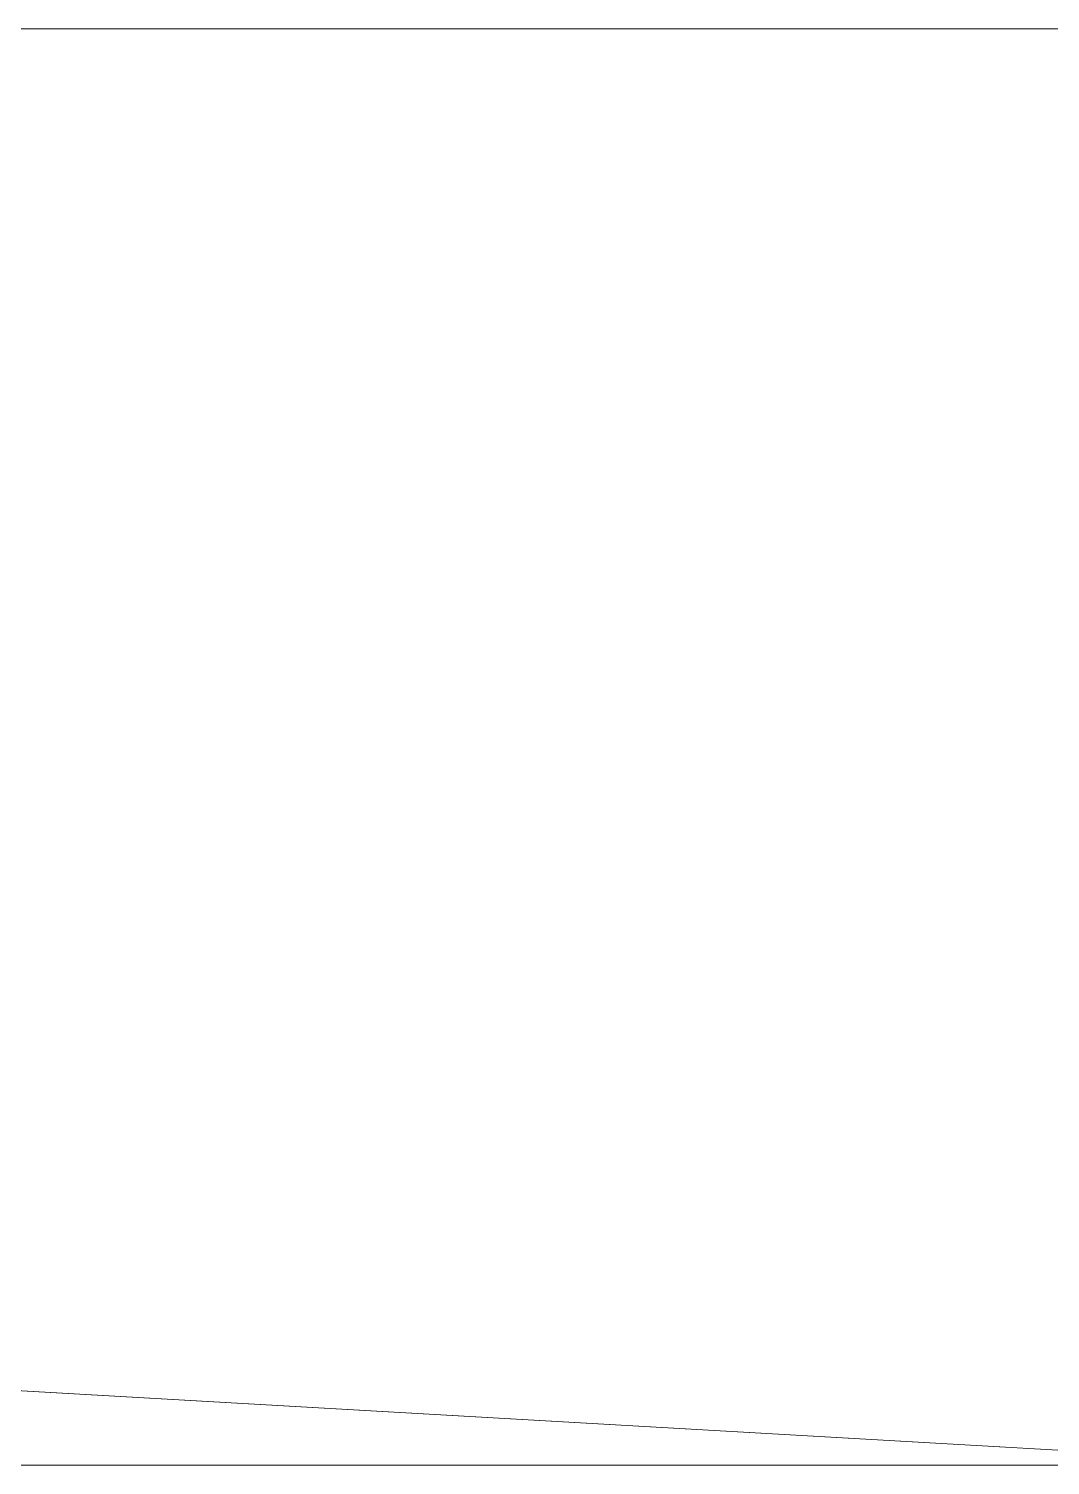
# Model space of a CAD drawing. Header units: millimetres. Extents: x 11098 to 33953, y -10594 to 3707.
# Drawn here: x 29025.6 to 29352.8, y -10506.9 to -10046.9 of the extents above; entities that cross this region are included whole.
import ezdxf

# ---------------------------------------------------------------- set-up
doc = ezdxf.new("R2010")
doc.units = ezdxf.units.MM
doc.layers.add('A-WALL', color=113, linetype='Continuous', lineweight=9)

msp = doc.modelspace()

# ---------------------------------------------------------------- meshes
at = {"layer": 'A-WALL'}
mesh = msp.add_polyface(dxfattribs=at)
corners = [(16150.63, -10046.88, 4000), (16610.63, -10046.88, 4000), (20953.23, -10046.88, 4000), (21413.23, -10046.88, 4000), (30544.04, -10046.88, 4000), (31004.04, -10046.88, 4000), (31004.04, -10046.88), (30544.04, -10046.88), (30323.8, -10046.88), (30323.8, -10046.88, 2135), (29438.8, -10046.88, 2135), (29438.8, -10046.88), (21413.23, -10046.88), (20953.23, -10046.88), (19073.8, -10046.88), (19073.8, -10046.88, 2135), (18188.8, -10046.88, 2135), (18188.8, -10046.88), (16610.63, -10046.88), (16150.63, -10046.88)]
mesh.append_faces([[corners[k] for k in face] for face in [(9, 6, 7, 8)]], dxfattribs={"vtx0": -1})
mesh.append_faces([[corners[k] for k in face] for face in [(3, 12, 13, 2)]], dxfattribs={"vtx0": -1, "vtx2": -1})
mesh.append_faces([[corners[k] for k in face] for face in [(5, 6, 9), (0, 1, 16, 19)]], dxfattribs={"vtx1": -1, "vtx2": -1})
mesh.append_faces([[corners[k] for k in face] for face in [(3, 4, 10, 12)]], dxfattribs={"vtx1": -1, "vtx2": -1, "vtx3": -1})
mesh.append_faces([[corners[k] for k in face] for face in [(4, 5, 9, 10), (1, 2, 15, 16)]], dxfattribs={"vtx1": -1, "vtx3": -1})
mesh.append_faces([[corners[k] for k in face] for face in [(10, 11, 12)]], dxfattribs={"vtx2": -1})
mesh.append_faces([[corners[k] for k in face] for face in [(13, 14, 15, 2)]], dxfattribs={"vtx2": -1, "vtx3": -1})
mesh.append_faces([[corners[k] for k in face] for face in [(16, 17, 18, 19)]], dxfattribs={"vtx3": -1})
mesh = msp.add_polyface(dxfattribs=at)
corners = [(16150.63, -10506.88), (16150.63, -10046.88), (16610.63, -10046.88), (18188.8, -10046.88), (18188.8, -10506.88), (31004.04, -10046.88), (31004.04, -10506.88), (30323.8, -10506.88), (30323.8, -10046.88), (30544.04, -10046.88), (19073.8, -10506.88), (19073.8, -10046.88), (20953.23, -10046.88), (21413.23, -10046.88), (29438.8, -10046.88), (29438.8, -10506.88)]
mesh.append_faces([[corners[k] for k in face] for face in [(2, 0, 1), (9, 7, 8), (15, 13, 14)]], dxfattribs={"vtx0": -1})
mesh.append_faces([[corners[k] for k in face] for face in [(13, 15, 10, 12)]], dxfattribs={"vtx0": -1, "vtx2": -1})
mesh.append_faces([[corners[k] for k in face] for face in [(4, 0, 2, 3), (6, 7, 9, 5), (11, 12, 10)]], dxfattribs={"vtx1": -1})
mesh = msp.add_polyface(dxfattribs=at)
corners = [(16150.63, -10506.88, 4000), (31004.04, -10506.88, 4000), (31004.04, -10046.88, 4000), (30544.04, -10046.88, 4000), (21413.23, -10046.88, 4000), (20953.23, -10046.88, 4000), (16610.63, -10046.88, 4000), (16150.63, -10046.88, 4000)]
mesh.append_faces([[corners[k] for k in face] for face in [(4, 0, 1, 3)]], dxfattribs={"vtx0": -1, "vtx2": -1})
mesh.append_faces([[corners[k] for k in face] for face in [(2, 3, 1)]], dxfattribs={"vtx1": -1})
mesh.append_faces([[corners[k] for k in face] for face in [(5, 6, 0, 4)]], dxfattribs={"vtx1": -1, "vtx2": -1})
mesh.append_faces([[corners[k] for k in face] for face in [(6, 7, 0)]], dxfattribs={"vtx2": -1})
mesh = msp.add_polyface(dxfattribs=at)
corners = [(31004.04, -10506.88, 4000), (16150.63, -10506.88, 4000), (16150.63, -10506.88), (18188.8, -10506.88), (18188.8, -10506.88, 2135), (19073.8, -10506.88, 2135), (19073.8, -10506.88), (29438.8, -10506.88), (29438.8, -10506.88, 2135), (30323.8, -10506.88, 2135), (30323.8, -10506.88), (31004.04, -10506.88)]
mesh.append_faces([[corners[k] for k in face] for face in [(8, 5, 6, 7)]], dxfattribs={"vtx0": -1})
mesh.append_faces([[corners[k] for k in face] for face in [(1, 4, 5, 0)]], dxfattribs={"vtx0": -1, "vtx2": -1})
mesh.append_faces([[corners[k] for k in face] for face in [(8, 9, 0, 5)]], dxfattribs={"vtx1": -1, "vtx2": -1, "vtx3": -1})
mesh.append_faces([[corners[k] for k in face] for face in [(2, 3, 4, 1)]], dxfattribs={"vtx2": -1})
mesh.append_faces([[corners[k] for k in face] for face in [(9, 10, 11, 0)]], dxfattribs={"vtx3": -1})

doc.saveas('drawing.dxf')
